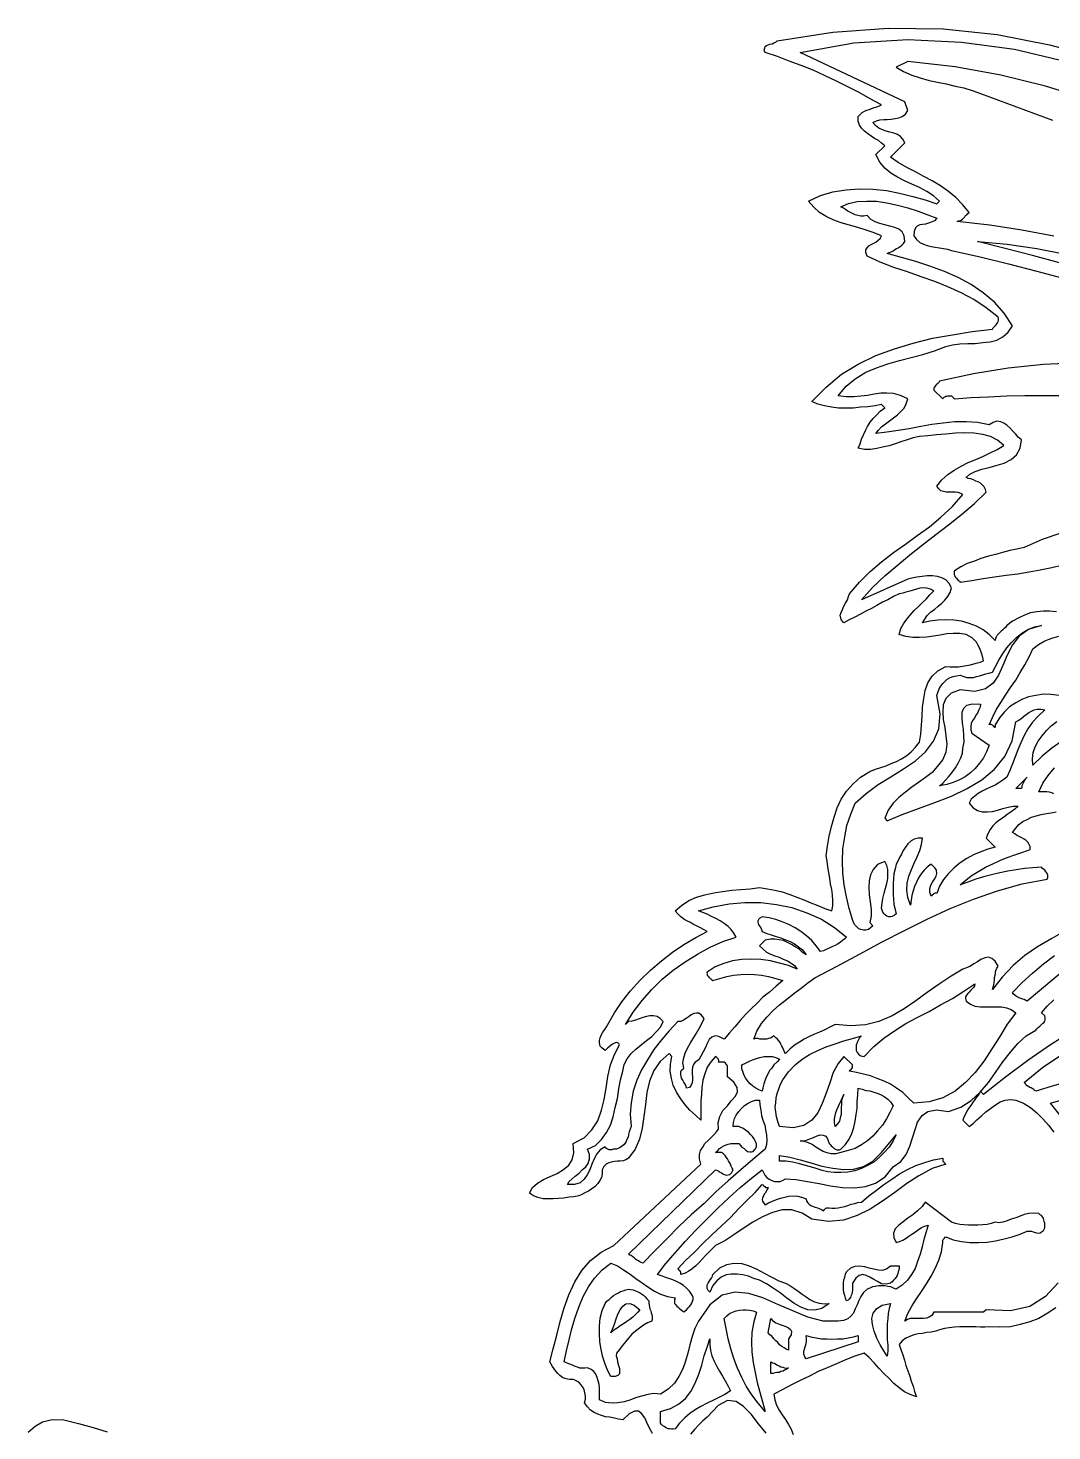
# Model space of a CAD drawing. Extents: x 0.04 to 6.89, y 0.04 to 9.01.
# Drawn here: x 1.19 to 3.519, y 5.657 to 8.85 of the extents above; entities that cross this region are included whole.
import ezdxf

# ---------------------------------------------------------------- set-up
doc = ezdxf.new("R2010")
doc.units = 0
doc.layers.add('1', color=7, linetype='Continuous')

msp = doc.modelspace()

# ---------------------------------------------------------------- linework, layer by layer
for points in [[(2.611, 5.651), (2.604, 5.663), (2.598, 5.676), (2.593, 5.687), (2.586, 5.697), (2.579, 5.702), (2.57, 5.702), (2.558, 5.696), (2.543, 5.682), (2.533, 5.684), (2.524, 5.686), (2.514, 5.688), (2.504, 5.689), (2.495, 5.692), (2.486, 5.695), (2.478, 5.699), (2.47, 5.704), (2.463, 5.712), (2.456, 5.721), (2.458, 5.729), (2.458, 5.736), (2.457, 5.744), (2.455, 5.751), (2.452, 5.757), (2.448, 5.763), (2.443, 5.768), (2.437, 5.771), (2.431, 5.774), (2.423, 5.774), (2.417, 5.775), (2.411, 5.776), (2.406, 5.779), (2.4, 5.783), (2.395, 5.788), (2.391, 5.793), (2.387, 5.798), (2.383, 5.804), (2.38, 5.809), (2.377, 5.814), (2.385, 5.844), (2.393, 5.875), (2.401, 5.906), (2.41, 5.937), (2.42, 5.967), (2.434, 5.996), (2.45, 6.022), (2.47, 6.045), (2.494, 6.064), (2.523, 6.079), (2.721, 6.264), (2.718, 6.276), (2.718, 6.286), (2.72, 6.295), (2.725, 6.303), (2.73, 6.311), (2.737, 6.318), (2.744, 6.325), (2.75, 6.331), (2.756, 6.338), (2.761, 6.344), (2.76, 6.359), (2.764, 6.373), (2.771, 6.386), (2.781, 6.397), (2.79, 6.408), (2.799, 6.418), (2.804, 6.428), (2.803, 6.439), (2.796, 6.451), (2.781, 6.463), (2.781, 6.466), (2.781, 6.47), (2.781, 6.474), (2.781, 6.478), (2.781, 6.481), (2.781, 6.485), (2.781, 6.488), (2.779, 6.491), (2.777, 6.494), (2.774, 6.496), (2.761, 6.496), (2.762, 6.498), (2.762, 6.5), (2.761, 6.502), (2.76, 6.504), (2.759, 6.505), (2.757, 6.507), (2.756, 6.508), (2.754, 6.509), (2.744, 6.498), (2.735, 6.485), (2.73, 6.47), (2.725, 6.455), (2.723, 6.439), (2.722, 6.424), (2.721, 6.408), (2.721, 6.392), (2.721, 6.377), (2.721, 6.364), (2.709, 6.375), (2.696, 6.387), (2.685, 6.399), (2.675, 6.413), (2.665, 6.428), (2.658, 6.444), (2.654, 6.459), (2.651, 6.476), (2.652, 6.492), (2.655, 6.509), (2.649, 6.516), (2.628, 6.498), (2.614, 6.477), (2.604, 6.453), (2.598, 6.427), (2.595, 6.4), (2.591, 6.373), (2.587, 6.346), (2.581, 6.321), (2.571, 6.298), (2.556, 6.278), (2.55, 6.274), (2.544, 6.272), (2.537, 6.271), (2.531, 6.271), (2.524, 6.27), (2.517, 6.269), (2.511, 6.267), (2.505, 6.264), (2.5, 6.259), (2.496, 6.251), (2.496, 6.242), (2.495, 6.234), (2.491, 6.227), (2.486, 6.22), (2.48, 6.213), (2.473, 6.208), (2.465, 6.203), (2.457, 6.199), (2.45, 6.195), (2.443, 6.192), (2.432, 6.19), (2.421, 6.189), (2.409, 6.187), (2.397, 6.186), (2.385, 6.185), (2.373, 6.185), (2.362, 6.185), (2.35, 6.188), (2.34, 6.192), (2.331, 6.198), (2.338, 6.211), (2.349, 6.221), (2.363, 6.229), (2.378, 6.236), (2.394, 6.243), (2.408, 6.252), (2.42, 6.262), (2.428, 6.274), (2.432, 6.29), (2.43, 6.311), (2.455, 6.324), (2.473, 6.342), (2.486, 6.363), (2.495, 6.387), (2.501, 6.411), (2.505, 6.437), (2.509, 6.464), (2.515, 6.49), (2.524, 6.514), (2.536, 6.536), (2.534, 6.539), (2.531, 6.54), (2.528, 6.541), (2.526, 6.54), (2.523, 6.539), (2.52, 6.537), (2.517, 6.535), (2.514, 6.533), (2.512, 6.531), (2.509, 6.529), (2.503, 6.523), (2.496, 6.528), (2.492, 6.533), (2.49, 6.54), (2.49, 6.546), (2.492, 6.552), (2.495, 6.559), (2.498, 6.565), (2.502, 6.571), (2.506, 6.577), (2.509, 6.582), (2.524, 6.609), (2.541, 6.634), (2.561, 6.659), (2.583, 6.683), (2.606, 6.706), (2.631, 6.727), (2.656, 6.747), (2.682, 6.764), (2.709, 6.78), (2.735, 6.794), (2.727, 6.798), (2.72, 6.802), (2.712, 6.806), (2.704, 6.81), (2.697, 6.814), (2.689, 6.818), (2.682, 6.822), (2.675, 6.827), (2.668, 6.834), (2.662, 6.841), (2.677, 6.853), (2.693, 6.864), (2.711, 6.872), (2.73, 6.877), (2.75, 6.882), (2.77, 6.885), (2.791, 6.888), (2.812, 6.889), (2.833, 6.891), (2.854, 6.894), (2.872, 6.891), (2.889, 6.888), (2.906, 6.884), (2.923, 6.878), (2.939, 6.872), (2.955, 6.866), (2.971, 6.859), (2.987, 6.853), (3.003, 6.846), (3.019, 6.841), (3.021, 6.852), (3.021, 6.864), (3.02, 6.877), (3.019, 6.889), (3.016, 6.902), (3.014, 6.915), (3.012, 6.928), (3.01, 6.941), (3.008, 6.954), (3.006, 6.966), (3.009, 6.988), (3.013, 7.011), (3.018, 7.033), (3.024, 7.054), (3.031, 7.075), (3.04, 7.095), (3.052, 7.113), (3.067, 7.13), (3.084, 7.145), (3.105, 7.158), (3.118, 7.163), (3.13, 7.167), (3.142, 7.171), (3.154, 7.176), (3.166, 7.181), (3.177, 7.187), (3.189, 7.194), (3.199, 7.203), (3.209, 7.213), (3.218, 7.225), (3.221, 7.243), (3.223, 7.263), (3.224, 7.283), (3.225, 7.304), (3.228, 7.324), (3.231, 7.342), (3.237, 7.36), (3.247, 7.375), (3.26, 7.387), (3.278, 7.397), (3.288, 7.396), (3.298, 7.396), (3.307, 7.396), (3.316, 7.398), (3.325, 7.399), (3.334, 7.401), (3.342, 7.403), (3.35, 7.405), (3.357, 7.407), (3.364, 7.41), (3.362, 7.417), (3.36, 7.425), (3.358, 7.432), (3.355, 7.439), (3.352, 7.445), (3.348, 7.452), (3.343, 7.457), (3.338, 7.462), (3.331, 7.466), (3.324, 7.47), (3.31, 7.472), (3.295, 7.472), (3.28, 7.471), (3.265, 7.468), (3.25, 7.466), (3.234, 7.464), (3.218, 7.463), (3.203, 7.463), (3.187, 7.465), (3.172, 7.47), (3.176, 7.483), (3.182, 7.494), (3.189, 7.505), (3.197, 7.514), (3.206, 7.524), (3.215, 7.533), (3.224, 7.542), (3.233, 7.55), (3.242, 7.56), (3.251, 7.569), (3.243, 7.573), (3.235, 7.575), (3.227, 7.576), (3.219, 7.575), (3.211, 7.573), (3.204, 7.571), (3.196, 7.568), (3.187, 7.566), (3.18, 7.564), (3.172, 7.562), (3.159, 7.556), (3.146, 7.549), (3.134, 7.543), (3.121, 7.536), (3.109, 7.529), (3.096, 7.523), (3.084, 7.516), (3.071, 7.509), (3.058, 7.503), (3.046, 7.496), (3.041, 7.502), (3.039, 7.507), (3.038, 7.514), (3.04, 7.52), (3.043, 7.527), (3.046, 7.534), (3.05, 7.541), (3.054, 7.549), (3.057, 7.556), (3.059, 7.562), (3.082, 7.589), (3.106, 7.613), (3.132, 7.635), (3.159, 7.656), (3.186, 7.675), (3.213, 7.695), (3.241, 7.715), (3.267, 7.737), (3.293, 7.761), (3.317, 7.788), (3.312, 7.791), (3.306, 7.793), (3.3, 7.794), (3.293, 7.794), (3.286, 7.794), (3.279, 7.794), (3.273, 7.795), (3.267, 7.797), (3.262, 7.801), (3.258, 7.807), (3.269, 7.822), (3.283, 7.834), (3.297, 7.844), (3.313, 7.853), (3.329, 7.861), (3.346, 7.868), (3.362, 7.875), (3.379, 7.883), (3.395, 7.891), (3.41, 7.9), (3.396, 7.912), (3.38, 7.92), (3.362, 7.925), (3.342, 7.928), (3.321, 7.929), (3.3, 7.928), (3.278, 7.926), (3.257, 7.924), (3.237, 7.922), (3.218, 7.92), (3.204, 7.917), (3.19, 7.913), (3.176, 7.908), (3.163, 7.904), (3.149, 7.899), (3.134, 7.896), (3.121, 7.893), (3.107, 7.891), (3.093, 7.891), (3.079, 7.894), (3.083, 7.904), (3.086, 7.914), (3.091, 7.924), (3.095, 7.934), (3.1, 7.943), (3.106, 7.953), (3.113, 7.961), (3.121, 7.97), (3.129, 7.978), (3.139, 7.986), (3.132, 7.993), (3.117, 7.99), (3.101, 7.988), (3.084, 7.987), (3.068, 7.985), (3.051, 7.985), (3.034, 7.985), (3.018, 7.987), (3.002, 7.99), (2.987, 7.994), (2.973, 8), (3.006, 8.033), (3.041, 8.062), (3.079, 8.085), (3.119, 8.105), (3.161, 8.12), (3.204, 8.133), (3.248, 8.144), (3.293, 8.152), (3.338, 8.159), (3.384, 8.165), (3.386, 8.168), (3.388, 8.17), (3.39, 8.172), (3.392, 8.174), (3.394, 8.177), (3.396, 8.179), (3.397, 8.182), (3.398, 8.185), (3.398, 8.188), (3.397, 8.192), (3.37, 8.213), (3.342, 8.232), (3.313, 8.247), (3.283, 8.261), (3.253, 8.273), (3.222, 8.284), (3.191, 8.295), (3.16, 8.305), (3.129, 8.317), (3.099, 8.331), (3.096, 8.339), (3.096, 8.345), (3.099, 8.35), (3.103, 8.354), (3.108, 8.357), (3.113, 8.36), (3.119, 8.363), (3.124, 8.367), (3.129, 8.371), (3.132, 8.377), (3.115, 8.384), (3.097, 8.39), (3.078, 8.396), (3.059, 8.401), (3.04, 8.407), (3.023, 8.413), (3.006, 8.421), (2.991, 8.43), (2.978, 8.442), (2.966, 8.456), (2.993, 8.469), (3.021, 8.477), (3.051, 8.482), (3.081, 8.484), (3.112, 8.483), (3.143, 8.48), (3.173, 8.474), (3.203, 8.467), (3.231, 8.459), (3.258, 8.45), (3.264, 8.456), (3.25, 8.468), (3.235, 8.478), (3.218, 8.487), (3.201, 8.495), (3.184, 8.502), (3.168, 8.511), (3.153, 8.52), (3.139, 8.531), (3.128, 8.545), (3.119, 8.562), (3.139, 8.582), (3.132, 8.588), (3.125, 8.594), (3.116, 8.599), (3.108, 8.604), (3.1, 8.61), (3.093, 8.615), (3.086, 8.622), (3.082, 8.629), (3.079, 8.638), (3.079, 8.649), (3.083, 8.653), (3.088, 8.658), (3.093, 8.661), (3.098, 8.663), (3.104, 8.665), (3.11, 8.667), (3.115, 8.669), (3.121, 8.671), (3.127, 8.673), (3.132, 8.675), (3.106, 8.689), (3.081, 8.703), (3.055, 8.716), (3.029, 8.729), (3.002, 8.742), (2.976, 8.754), (2.949, 8.765), (2.922, 8.775), (2.895, 8.785), (2.867, 8.794), (2.865, 8.8), (2.866, 8.805), (2.867, 8.808), (2.87, 8.81), (2.874, 8.812), (2.878, 8.813), (2.883, 8.814), (2.887, 8.816), (2.891, 8.818), (2.894, 8.821), (3.021, 8.841), (3.148, 8.85), (3.272, 8.848), (3.395, 8.835), (3.514, 8.812), (3.632, 8.781)], [(3.271, 6.278), (3.271, 6.276), (3.271, 6.274), (3.271, 6.272), (3.272, 6.27), (3.274, 6.269), (3.275, 6.267), (3.276, 6.266), (3.278, 6.264), (3.247, 6.254), (3.217, 6.238), (3.189, 6.22), (3.162, 6.2), (3.134, 6.18), (3.106, 6.162), (3.076, 6.147), (3.045, 6.137), (3.011, 6.134), (2.973, 6.139), (2.951, 6.153), (2.928, 6.16), (2.906, 6.16), (2.884, 6.154), (2.861, 6.144), (2.839, 6.132), (2.817, 6.118), (2.796, 6.103), (2.775, 6.09), (2.754, 6.079), (2.747, 6.072), (2.739, 6.064), (2.732, 6.057), (2.724, 6.048), (2.717, 6.04), (2.709, 6.033), (2.701, 6.026), (2.693, 6.021), (2.685, 6.016), (2.675, 6.013), (2.675, 6.015), (2.675, 6.017), (2.675, 6.019), (2.674, 6.02), (2.673, 6.022), (2.671, 6.023), (2.67, 6.025), (2.668, 6.026), (2.686, 6.045), (2.706, 6.064), (2.725, 6.084), (2.746, 6.103), (2.767, 6.123), (2.788, 6.143), (2.807, 6.163), (2.826, 6.182), (2.844, 6.2), (2.86, 6.218), (2.862, 6.217), (2.863, 6.215), (2.865, 6.214), (2.866, 6.213), (2.868, 6.211), (2.87, 6.211), (2.872, 6.211), (2.874, 6.211), (2.872, 6.207), (2.87, 6.204), (2.868, 6.199), (2.865, 6.196), (2.863, 6.192), (2.861, 6.187), (2.86, 6.184), (2.861, 6.18), (2.863, 6.176), (2.867, 6.172), (2.875, 6.176), (2.884, 6.18), (2.893, 6.184), (2.902, 6.187), (2.912, 6.189), (2.921, 6.191), (2.931, 6.192), (2.941, 6.191), (2.95, 6.189), (2.96, 6.185), (2.961, 6.18), (2.964, 6.176), (2.967, 6.173), (2.971, 6.17), (2.976, 6.168), (2.981, 6.166), (2.986, 6.165), (2.99, 6.163), (2.995, 6.161), (3, 6.158), (3.001, 6.16), (3.002, 6.161), (3.004, 6.163), (3.005, 6.164), (3.007, 6.165), (3.009, 6.165), (3.011, 6.165), (3.013, 6.165), (3.019, 6.164), (3.026, 6.164), (3.033, 6.165), (3.04, 6.166), (3.048, 6.168), (3.055, 6.17), (3.063, 6.173), (3.071, 6.175), (3.078, 6.177), (3.086, 6.178), (3.103, 6.192), (3.12, 6.205), (3.137, 6.218), (3.155, 6.23), (3.173, 6.242), (3.191, 6.252), (3.21, 6.261), (3.23, 6.268), (3.25, 6.274), (3.271, 6.278)], [(3.013, 5.947), (2.996, 5.936), (2.98, 5.932), (2.964, 5.933), (2.948, 5.939), (2.932, 5.948), (2.916, 5.959), (2.901, 5.971), (2.885, 5.982), (2.87, 5.992), (2.854, 6), (2.841, 6.004), (2.829, 6.009), (2.816, 6.012), (2.803, 6.014), (2.79, 6.014), (2.778, 6.012), (2.767, 6.007), (2.757, 5.999), (2.748, 5.988), (2.741, 5.973), (2.737, 5.977), (2.735, 5.981), (2.735, 5.985), (2.735, 5.989), (2.737, 5.993), (2.74, 5.997), (2.742, 6.001), (2.745, 6.005), (2.747, 6.009), (2.748, 6.013), (2.764, 6.028), (2.78, 6.036), (2.796, 6.039), (2.814, 6.038), (2.831, 6.033), (2.848, 6.025), (2.865, 6.016), (2.882, 6.007), (2.898, 5.999), (2.913, 5.993), (2.923, 5.988), (2.932, 5.982), (2.942, 5.975), (2.951, 5.968), (2.96, 5.962), (2.969, 5.956), (2.979, 5.951), (2.99, 5.948), (3.001, 5.946), (3.013, 5.947)], [(3.152, 6.033), (3.172, 6.033), (3.172, 6.028), (3.171, 6.023), (3.17, 6.019), (3.169, 6.015), (3.167, 6.011), (3.165, 6.007), (3.162, 6.003), (3.159, 6), (3.156, 5.996), (3.152, 5.993), (3.142, 5.991), (3.132, 5.992), (3.123, 5.997), (3.114, 6.002), (3.105, 6.007), (3.097, 6.011), (3.089, 6.013), (3.081, 6.011), (3.073, 6.005), (3.066, 5.993), (3.066, 5.988), (3.066, 5.983), (3.066, 5.978), (3.065, 5.973), (3.064, 5.968), (3.062, 5.964), (3.061, 5.961), (3.058, 5.957), (3.056, 5.955), (3.052, 5.953), (3.05, 5.959), (3.048, 5.965), (3.046, 5.972), (3.045, 5.979), (3.045, 5.986), (3.045, 5.993), (3.046, 6.001), (3.048, 6.007), (3.05, 6.014), (3.052, 6.019), (3.062, 6.028), (3.072, 6.032), (3.082, 6.033), (3.093, 6.031), (3.103, 6.028), (3.114, 6.026), (3.124, 6.024), (3.134, 6.023), (3.143, 6.026), (3.152, 6.033)], [(2.602, 5.953), (2.602, 5.948), (2.603, 5.944), (2.604, 5.939), (2.605, 5.935), (2.607, 5.93), (2.608, 5.926), (2.609, 5.922), (2.61, 5.917), (2.61, 5.912), (2.609, 5.907), (2.599, 5.903), (2.59, 5.898), (2.581, 5.891), (2.572, 5.884), (2.564, 5.877), (2.556, 5.868), (2.549, 5.86), (2.542, 5.851), (2.536, 5.842), (2.529, 5.834), (2.528, 5.828), (2.53, 5.821), (2.531, 5.814), (2.533, 5.806), (2.536, 5.799), (2.536, 5.793), (2.536, 5.787), (2.532, 5.783), (2.526, 5.781), (2.516, 5.781), (2.509, 5.794), (2.503, 5.809), (2.498, 5.825), (2.494, 5.842), (2.491, 5.86), (2.49, 5.878), (2.49, 5.896), (2.492, 5.914), (2.496, 5.931), (2.503, 5.947), (2.507, 5.952), (2.512, 5.956), (2.517, 5.961), (2.522, 5.965), (2.527, 5.968), (2.533, 5.971), (2.538, 5.974), (2.544, 5.976), (2.55, 5.978), (2.556, 5.98), (2.561, 5.979), (2.567, 5.978), (2.572, 5.976), (2.576, 5.974), (2.581, 5.972), (2.586, 5.969), (2.59, 5.966), (2.594, 5.962), (2.598, 5.958), (2.602, 5.953)], [(3.528, 5.937), (3.509, 5.924), (3.49, 5.913), (3.469, 5.905), (3.447, 5.899), (3.425, 5.894), (3.401, 5.893), (3.377, 5.894), (3.367, 5.893), (3.357, 5.893), (3.346, 5.894), (3.334, 5.894), (3.322, 5.894), (3.31, 5.894), (3.298, 5.893), (3.286, 5.892), (3.275, 5.89), (3.264, 5.887), (3.255, 5.884), (3.245, 5.882), (3.235, 5.881), (3.225, 5.879), (3.215, 5.878), (3.205, 5.876), (3.196, 5.872), (3.187, 5.868), (3.179, 5.862), (3.172, 5.854), (3.176, 5.842), (3.18, 5.83), (3.184, 5.818), (3.187, 5.806), (3.192, 5.794), (3.196, 5.782), (3.199, 5.77), (3.204, 5.759), (3.207, 5.747), (3.211, 5.735), (3.197, 5.74), (3.184, 5.746), (3.172, 5.755), (3.16, 5.765), (3.149, 5.776), (3.137, 5.788), (3.126, 5.8), (3.115, 5.812), (3.104, 5.824), (3.092, 5.834), (3.071, 5.827), (3.05, 5.819), (3.029, 5.81), (3.008, 5.801), (2.988, 5.792), (2.968, 5.782), (2.947, 5.772), (2.927, 5.762), (2.907, 5.751), (2.887, 5.741), (2.889, 5.728), (2.893, 5.716), (2.899, 5.704), (2.906, 5.694), (2.913, 5.683), (2.92, 5.672), (2.926, 5.661), (2.931, 5.649)], [(2.869, 5.652), (2.852, 5.673), (2.835, 5.695), (2.818, 5.713), (2.801, 5.724), (2.781, 5.726), (2.76, 5.715), (2.735, 5.688), (2.725, 5.68), (2.716, 5.671), (2.706, 5.66), (2.697, 5.65)], [(1.19, 5.654), (1.206, 5.668), (1.223, 5.678), (1.245, 5.683), (1.271, 5.682), (1.305, 5.674), (1.338, 5.665), (1.37, 5.655)]]:
    msp.add_lwpolyline(points)
at = {"layer": '1'}
for points in [[(3.524, 8.376), (3.451, 8.39), (3.378, 8.401), (3.304, 8.41), (3.307, 8.411), (3.31, 8.411), (3.313, 8.413), (3.316, 8.415), (3.319, 8.418), (3.321, 8.42), (3.323, 8.423), (3.326, 8.425), (3.328, 8.428), (3.331, 8.43), (3.317, 8.448), (3.301, 8.464), (3.284, 8.478), (3.266, 8.491), (3.247, 8.502), (3.228, 8.512), (3.209, 8.523), (3.189, 8.533), (3.17, 8.544), (3.152, 8.556), (3.185, 8.589), (3.18, 8.597), (3.175, 8.603), (3.168, 8.608), (3.16, 8.611), (3.151, 8.613), (3.142, 8.615), (3.134, 8.618), (3.126, 8.622), (3.118, 8.628), (3.112, 8.635), (3.12, 8.639), (3.128, 8.641), (3.137, 8.642), (3.145, 8.642), (3.154, 8.643), (3.163, 8.644), (3.171, 8.646), (3.179, 8.649), (3.186, 8.654), (3.192, 8.662), (3.185, 8.682), (2.947, 8.794), (3.069, 8.816), (3.192, 8.824), (3.314, 8.818), (3.434, 8.802), (3.552, 8.774)], [(3.605, 8.687), (3.505, 8.718), (3.403, 8.743), (3.299, 8.762), (3.192, 8.774), (3.165, 8.761), (3.182, 8.751), (3.201, 8.743), (3.22, 8.737), (3.24, 8.731), (3.259, 8.727), (3.279, 8.723), (3.299, 8.718), (3.319, 8.714), (3.338, 8.708), (3.357, 8.701), (3.439, 8.671), (3.521, 8.64)], [(3.53, 7.521), (3.514, 7.523), (3.5, 7.523), (3.485, 7.521), (3.471, 7.519), (3.457, 7.514), (3.444, 7.508), (3.43, 7.5), (3.417, 7.49), (3.414, 7.486), (3.411, 7.483), (3.408, 7.48), (3.404, 7.477), (3.401, 7.474), (3.398, 7.471), (3.395, 7.468), (3.393, 7.464), (3.391, 7.461), (3.39, 7.456), (3.377, 7.47), (3.363, 7.48), (3.348, 7.489), (3.331, 7.495), (3.314, 7.5), (3.296, 7.502), (3.278, 7.503), (3.26, 7.502), (3.242, 7.5), (3.225, 7.496), (3.23, 7.505), (3.236, 7.513), (3.244, 7.521), (3.252, 7.527), (3.261, 7.534), (3.269, 7.541), (3.276, 7.548), (3.283, 7.556), (3.288, 7.565), (3.291, 7.576), (3.286, 7.586), (3.278, 7.594), (3.269, 7.599), (3.259, 7.602), (3.248, 7.603), (3.236, 7.603), (3.224, 7.602), (3.212, 7.6), (3.201, 7.598), (3.192, 7.596), (3.086, 7.549), (3.111, 7.577), (3.139, 7.603), (3.167, 7.627), (3.196, 7.651), (3.225, 7.674), (3.255, 7.697), (3.284, 7.719), (3.314, 7.743), (3.343, 7.768), (3.37, 7.794), (3.368, 7.8), (3.365, 7.806), (3.361, 7.81), (3.357, 7.814), (3.352, 7.817), (3.346, 7.819), (3.341, 7.822), (3.335, 7.824), (3.329, 7.825), (3.324, 7.827), (3.333, 7.835), (3.345, 7.841), (3.36, 7.846), (3.377, 7.85), (3.395, 7.855), (3.411, 7.86), (3.427, 7.868), (3.439, 7.879), (3.447, 7.894), (3.45, 7.913), (3.443, 7.919), (3.437, 7.926), (3.43, 7.933), (3.424, 7.94), (3.417, 7.946), (3.41, 7.951), (3.403, 7.954), (3.394, 7.955), (3.386, 7.952), (3.377, 7.947), (3.35, 7.952), (3.324, 7.954), (3.298, 7.954), (3.272, 7.951), (3.246, 7.948), (3.221, 7.943), (3.195, 7.938), (3.17, 7.934), (3.144, 7.93), (3.119, 7.927), (3.125, 7.935), (3.132, 7.942), (3.141, 7.949), (3.15, 7.956), (3.159, 7.963), (3.168, 7.97), (3.176, 7.977), (3.183, 7.985), (3.188, 7.995), (3.192, 8.006), (3.175, 8.014), (3.159, 8.018), (3.144, 8.019), (3.13, 8.019), (3.115, 8.017), (3.1, 8.014), (3.085, 8.012), (3.069, 8.011), (3.051, 8.011), (3.033, 8.013), (3.051, 8.035), (3.072, 8.052), (3.096, 8.067), (3.12, 8.077), (3.146, 8.086), (3.173, 8.093), (3.199, 8.1), (3.226, 8.107), (3.252, 8.115), (3.278, 8.125), (3.293, 8.129), (3.31, 8.131), (3.328, 8.132), (3.345, 8.132), (3.362, 8.134), (3.379, 8.136), (3.394, 8.14), (3.408, 8.147), (3.42, 8.158), (3.43, 8.172), (3.411, 8.201), (3.389, 8.226), (3.363, 8.247), (3.336, 8.266), (3.306, 8.282), (3.275, 8.296), (3.242, 8.308), (3.21, 8.319), (3.177, 8.328), (3.145, 8.337), (3.149, 8.339), (3.154, 8.341), (3.158, 8.343), (3.162, 8.346), (3.166, 8.348), (3.17, 8.35), (3.174, 8.353), (3.178, 8.356), (3.182, 8.36), (3.185, 8.364), (3.183, 8.377), (3.179, 8.386), (3.171, 8.392), (3.162, 8.396), (3.151, 8.399), (3.139, 8.402), (3.128, 8.405), (3.117, 8.409), (3.107, 8.415), (3.099, 8.423), (3.091, 8.422), (3.085, 8.422), (3.078, 8.423), (3.072, 8.425), (3.067, 8.427), (3.061, 8.43), (3.055, 8.433), (3.05, 8.437), (3.045, 8.44), (3.039, 8.443), (3.057, 8.451), (3.076, 8.455), (3.098, 8.456), (3.12, 8.456), (3.144, 8.452), (3.168, 8.447), (3.192, 8.441), (3.215, 8.433), (3.237, 8.425), (3.258, 8.417)], [(3.258, 8.417), (3.252, 8.411), (3.245, 8.408), (3.239, 8.406), (3.232, 8.404), (3.225, 8.403), (3.219, 8.402), (3.213, 8.399), (3.209, 8.395), (3.206, 8.387), (3.205, 8.377), (3.211, 8.369), (3.219, 8.362), (3.227, 8.358), (3.236, 8.355), (3.245, 8.353), (3.254, 8.351), (3.264, 8.35), (3.273, 8.348), (3.282, 8.347), (3.291, 8.344), (3.356, 8.329), (3.421, 8.313), (3.485, 8.297), (3.55, 8.279)], [(3.986, 8.198), (3.966, 8.192), (3.906, 8.212), (3.845, 8.231), (3.784, 8.25), (3.723, 8.267), (3.661, 8.284), (3.599, 8.3), (3.537, 8.316), (3.475, 8.332), (3.413, 8.348), (3.35, 8.364), (3.418, 8.358), (3.485, 8.348), (3.55, 8.335), (3.614, 8.32), (3.678, 8.303), (3.74, 8.284), (3.802, 8.264), (3.864, 8.243), (3.925, 8.221), (3.986, 8.198)], [(3.582, 8.088), (3.5, 8.084), (3.42, 8.076), (3.341, 8.063), (3.264, 8.046), (3.263, 8.044), (3.261, 8.042), (3.259, 8.04), (3.257, 8.039), (3.255, 8.037), (3.254, 8.035), (3.252, 8.033), (3.251, 8.031), (3.251, 8.029), (3.251, 8.026), (3.271, 8.006), (3.272, 8.008), (3.274, 8.01), (3.276, 8.011), (3.278, 8.012), (3.28, 8.012), (3.283, 8.013), (3.285, 8.013), (3.288, 8.013), (3.291, 8.013), (3.298, 8.006), (3.336, 8.009), (3.375, 8.011), (3.416, 8.013), (3.458, 8.014), (3.5, 8.014), (3.542, 8.014)], [(3.54, 7.7), (3.497, 7.686), (3.456, 7.668), (3.44, 7.664), (3.424, 7.661), (3.407, 7.656), (3.391, 7.652), (3.375, 7.648), (3.358, 7.643), (3.343, 7.637), (3.327, 7.631), (3.312, 7.624), (3.298, 7.615), (3.297, 7.612), (3.297, 7.609), (3.297, 7.606), (3.298, 7.603), (3.3, 7.6), (3.302, 7.598), (3.304, 7.596), (3.306, 7.593), (3.309, 7.591), (3.311, 7.589), (3.337, 7.593), (3.363, 7.597), (3.389, 7.601), (3.415, 7.605), (3.442, 7.608), (3.468, 7.612), (3.493, 7.617), (3.519, 7.622), (3.544, 7.628)], [(3.496, 7.49), (3.466, 7.481), (3.445, 7.466), (3.43, 7.446), (3.418, 7.423), (3.408, 7.399), (3.398, 7.377), (3.386, 7.359), (3.368, 7.346), (3.344, 7.34), (3.311, 7.344), (3.29, 7.336), (3.278, 7.324), (3.272, 7.31), (3.271, 7.294), (3.272, 7.276), (3.276, 7.258), (3.278, 7.239), (3.28, 7.22), (3.278, 7.202), (3.271, 7.185), (3.259, 7.17), (3.247, 7.156), (3.232, 7.144), (3.216, 7.133), (3.201, 7.122), (3.186, 7.111), (3.171, 7.099), (3.158, 7.086), (3.147, 7.07), (3.139, 7.052), (3.145, 7.046), (3.179, 7.06), (3.216, 7.074), (3.253, 7.087), (3.291, 7.102), (3.327, 7.119), (3.36, 7.139), (3.389, 7.163), (3.412, 7.192), (3.429, 7.228), (3.437, 7.271), (3.443, 7.274), (3.449, 7.278), (3.455, 7.283), (3.461, 7.288), (3.467, 7.292), (3.473, 7.295), (3.479, 7.298), (3.486, 7.3), (3.494, 7.3), (3.503, 7.298), (3.488, 7.284), (3.475, 7.27), (3.465, 7.255), (3.456, 7.24), (3.449, 7.223), (3.442, 7.207), (3.436, 7.191), (3.43, 7.175), (3.424, 7.16), (3.417, 7.145), (3.408, 7.138), (3.399, 7.132), (3.39, 7.127), (3.38, 7.122), (3.37, 7.118), (3.361, 7.113), (3.352, 7.108), (3.344, 7.102), (3.336, 7.095), (3.331, 7.086), (3.34, 7.075), (3.35, 7.069), (3.361, 7.066), (3.372, 7.066), (3.384, 7.067), (3.396, 7.07), (3.408, 7.074), (3.42, 7.077), (3.432, 7.079), (3.443, 7.079), (3.435, 7.072), (3.427, 7.066), (3.418, 7.06), (3.409, 7.053), (3.401, 7.048), (3.392, 7.041), (3.385, 7.034), (3.379, 7.026), (3.374, 7.016), (3.37, 7.006), (3.39, 6.986), (3.374, 6.981), (3.358, 6.975), (3.341, 6.968), (3.326, 6.96), (3.311, 6.95), (3.297, 6.939), (3.284, 6.926), (3.273, 6.912), (3.264, 6.897), (3.258, 6.88), (3.256, 6.881), (3.254, 6.881), (3.252, 6.88), (3.25, 6.879), (3.249, 6.878), (3.247, 6.877), (3.246, 6.875), (3.245, 6.874), (3.242, 6.883), (3.242, 6.891), (3.244, 6.899), (3.248, 6.906), (3.252, 6.913), (3.256, 6.92), (3.258, 6.926), (3.257, 6.933), (3.253, 6.939), (3.245, 6.947), (3.236, 6.94), (3.229, 6.933), (3.222, 6.925), (3.216, 6.916), (3.211, 6.906), (3.207, 6.896), (3.204, 6.886), (3.201, 6.876), (3.199, 6.865), (3.198, 6.854), (3.192, 6.871), (3.189, 6.888), (3.19, 6.904), (3.194, 6.92), (3.2, 6.935), (3.206, 6.949), (3.213, 6.964), (3.219, 6.978), (3.223, 6.992), (3.225, 7.006), (3.215, 7.006), (3.206, 7.004), (3.199, 7), (3.192, 6.993), (3.186, 6.986), (3.181, 6.978), (3.177, 6.97), (3.173, 6.962), (3.169, 6.954), (3.165, 6.947), (3.163, 6.936), (3.16, 6.925), (3.159, 6.914), (3.158, 6.902), (3.158, 6.89), (3.158, 6.878), (3.159, 6.867), (3.16, 6.855), (3.163, 6.844), (3.165, 6.834), (3.161, 6.831), (3.156, 6.828), (3.152, 6.827), (3.148, 6.827), (3.144, 6.829), (3.141, 6.831), (3.138, 6.834), (3.135, 6.838), (3.133, 6.842), (3.132, 6.847), (3.133, 6.858), (3.135, 6.869), (3.138, 6.881), (3.141, 6.892), (3.144, 6.903), (3.146, 6.914), (3.146, 6.925), (3.146, 6.935), (3.144, 6.944), (3.139, 6.953), (3.123, 6.946), (3.113, 6.935), (3.107, 6.923), (3.104, 6.909), (3.103, 6.894), (3.104, 6.877), (3.106, 6.861), (3.108, 6.844), (3.108, 6.829), (3.105, 6.814), (3.112, 6.807), (3.107, 6.802), (3.102, 6.798), (3.096, 6.797), (3.091, 6.797), (3.085, 6.798), (3.08, 6.8), (3.075, 6.805), (3.071, 6.809), (3.068, 6.814), (3.066, 6.821), (3.058, 6.846), (3.052, 6.873), (3.047, 6.9), (3.044, 6.927), (3.043, 6.954), (3.044, 6.982), (3.048, 7.009), (3.053, 7.035), (3.062, 7.061), (3.072, 7.086), (3.097, 7.108), (3.124, 7.128), (3.153, 7.146), (3.182, 7.164), (3.209, 7.182), (3.232, 7.203), (3.25, 7.227), (3.262, 7.255), (3.265, 7.289), (3.258, 7.331), (3.26, 7.338), (3.263, 7.346), (3.267, 7.352), (3.271, 7.358), (3.276, 7.363), (3.281, 7.368), (3.288, 7.372), (3.295, 7.374), (3.302, 7.376), (3.311, 7.377), (3.319, 7.374), (3.326, 7.372), (3.333, 7.372), (3.341, 7.372), (3.348, 7.374), (3.355, 7.376), (3.362, 7.378), (3.369, 7.38), (3.376, 7.382), (3.384, 7.384), (3.391, 7.397), (3.399, 7.411), (3.407, 7.425), (3.417, 7.439), (3.427, 7.451), (3.439, 7.463), (3.451, 7.473), (3.465, 7.481), (3.48, 7.487), (3.496, 7.49)], [(3.536, 7.331), (3.517, 7.333), (3.5, 7.334), (3.483, 7.331), (3.466, 7.328), (3.451, 7.322), (3.437, 7.314), (3.423, 7.305), (3.411, 7.293), (3.4, 7.28), (3.39, 7.264), (3.39, 7.258), (3.389, 7.259), (3.387, 7.261), (3.386, 7.262), (3.384, 7.263), (3.383, 7.264), (3.381, 7.265), (3.379, 7.265), (3.377, 7.264), (3.384, 7.281), (3.393, 7.298), (3.403, 7.315), (3.414, 7.332), (3.425, 7.349), (3.437, 7.366), (3.447, 7.383), (3.458, 7.401), (3.468, 7.419), (3.476, 7.437), (3.489, 7.447), (3.503, 7.455), (3.519, 7.461), (3.535, 7.466)], [(3.357, 7.311), (3.356, 7.304), (3.353, 7.298), (3.35, 7.291), (3.346, 7.286), (3.343, 7.279), (3.339, 7.274), (3.336, 7.267), (3.335, 7.26), (3.335, 7.253), (3.337, 7.245), (3.377, 7.218), (3.371, 7.203), (3.364, 7.189), (3.355, 7.177), (3.345, 7.165), (3.334, 7.155), (3.322, 7.146), (3.309, 7.139), (3.295, 7.133), (3.28, 7.128), (3.264, 7.125), (3.266, 7.127), (3.271, 7.131), (3.277, 7.138), (3.284, 7.146), (3.292, 7.155), (3.3, 7.166), (3.306, 7.177), (3.312, 7.189), (3.316, 7.2), (3.317, 7.211), (3.32, 7.225), (3.319, 7.239), (3.318, 7.254), (3.316, 7.268), (3.315, 7.281), (3.315, 7.293), (3.319, 7.302), (3.326, 7.309), (3.338, 7.312), (3.357, 7.311)], [(3.542, 7.227), (3.519, 7.211), (3.497, 7.193), (3.476, 7.172), (3.475, 7.187), (3.477, 7.201), (3.481, 7.214), (3.488, 7.227), (3.497, 7.239), (3.507, 7.251), (3.518, 7.262), (3.531, 7.272)], [(3.524, 7.107), (3.519, 7.109), (3.514, 7.111), (3.508, 7.112), (3.502, 7.112), (3.496, 7.112), (3.49, 7.112), (3.499, 7.131), (3.511, 7.149), (3.525, 7.166)], [(3.45, 7.119), (3.437, 7.119), (3.463, 7.145), (3.461, 7.143), (3.459, 7.141), (3.457, 7.138), (3.456, 7.136), (3.454, 7.133), (3.453, 7.13), (3.452, 7.127), (3.451, 7.125), (3.451, 7.122), (3.45, 7.119)], [(3.551, 6.796), (3.519, 6.778), (3.487, 6.759), (3.458, 6.739), (3.431, 6.716), (3.406, 6.69), (3.384, 6.662), (3.386, 6.667), (3.387, 6.672), (3.388, 6.677), (3.389, 6.683), (3.389, 6.689), (3.39, 6.694), (3.391, 6.7), (3.392, 6.705), (3.394, 6.71), (3.397, 6.715), (3.39, 6.726), (3.383, 6.732), (3.375, 6.735), (3.367, 6.734), (3.358, 6.73), (3.35, 6.725), (3.342, 6.72), (3.334, 6.715), (3.325, 6.711), (3.317, 6.708), (3.29, 6.692), (3.263, 6.674), (3.236, 6.655), (3.21, 6.636), (3.183, 6.618), (3.156, 6.602), (3.126, 6.589), (3.095, 6.581), (3.062, 6.579), (3.026, 6.582), (3.014, 6.576), (3.003, 6.57), (2.991, 6.565), (2.979, 6.56), (2.968, 6.555), (2.956, 6.549), (2.945, 6.542), (2.934, 6.535), (2.923, 6.526), (2.913, 6.516), (2.911, 6.52), (2.909, 6.525), (2.907, 6.529), (2.905, 6.533), (2.903, 6.537), (2.901, 6.541), (2.898, 6.545), (2.895, 6.549), (2.891, 6.552), (2.887, 6.556), (2.883, 6.553), (2.879, 6.551), (2.875, 6.55), (2.87, 6.549), (2.865, 6.549), (2.86, 6.549), (2.855, 6.549), (2.85, 6.55), (2.845, 6.55), (2.841, 6.549), (2.848, 6.567), (2.859, 6.584), (2.871, 6.599), (2.885, 6.614), (2.9, 6.627), (2.916, 6.64), (2.932, 6.653), (2.949, 6.665), (2.964, 6.677), (2.98, 6.688), (3.031, 6.715), (3.082, 6.742), (3.133, 6.77), (3.184, 6.796), (3.236, 6.822), (3.288, 6.846), (3.341, 6.867), (3.396, 6.886), (3.452, 6.902), (3.509, 6.913), (3.51, 6.917), (3.51, 6.92), (3.51, 6.923), (3.509, 6.926), (3.507, 6.928), (3.505, 6.931), (3.503, 6.933), (3.501, 6.935), (3.498, 6.937), (3.496, 6.94), (3.476, 6.939), (3.457, 6.937), (3.438, 6.934), (3.419, 6.931), (3.401, 6.927), (3.382, 6.923), (3.364, 6.918), (3.346, 6.913), (3.328, 6.906), (3.311, 6.9), (3.324, 6.911), (3.338, 6.922), (3.353, 6.931), (3.368, 6.94), (3.385, 6.948), (3.401, 6.955), (3.418, 6.962), (3.435, 6.968), (3.453, 6.974), (3.47, 6.98), (3.47, 6.987), (3.468, 6.992), (3.465, 6.997), (3.461, 7.001), (3.456, 7.004), (3.451, 7.007), (3.445, 7.01), (3.439, 7.013), (3.435, 7.016), (3.43, 7.019), (3.437, 7.029), (3.444, 7.037), (3.453, 7.044), (3.463, 7.049), (3.473, 7.054), (3.484, 7.057), (3.495, 7.06), (3.507, 7.062), (3.518, 7.064), (3.529, 7.066)], [(3.052, 6.781), (3.048, 6.777), (3.043, 6.773), (3.038, 6.769), (3.032, 6.765), (3.026, 6.762), (3.019, 6.759), (3.013, 6.756), (3.006, 6.753), (3, 6.75), (2.993, 6.748), (2.983, 6.761), (2.973, 6.773), (2.961, 6.784), (2.948, 6.794), (2.935, 6.802), (2.921, 6.81), (2.906, 6.816), (2.891, 6.821), (2.876, 6.825), (2.86, 6.827), (2.855, 6.824), (2.852, 6.821), (2.85, 6.818), (2.85, 6.815), (2.851, 6.812), (2.853, 6.808), (2.855, 6.805), (2.857, 6.802), (2.859, 6.798), (2.86, 6.794), (2.871, 6.789), (2.881, 6.786), (2.892, 6.782), (2.903, 6.779), (2.913, 6.775), (2.924, 6.771), (2.934, 6.766), (2.943, 6.759), (2.952, 6.752), (2.96, 6.741), (2.951, 6.747), (2.944, 6.754), (2.935, 6.759), (2.927, 6.764), (2.918, 6.769), (2.909, 6.773), (2.899, 6.775), (2.889, 6.776), (2.879, 6.776), (2.867, 6.774), (2.854, 6.761), (2.862, 6.754), (2.87, 6.747), (2.879, 6.742), (2.889, 6.738), (2.899, 6.735), (2.908, 6.731), (2.918, 6.727), (2.926, 6.722), (2.934, 6.716), (2.94, 6.708), (2.92, 6.716), (2.9, 6.722), (2.879, 6.727), (2.857, 6.73), (2.836, 6.731), (2.814, 6.73), (2.793, 6.727), (2.773, 6.721), (2.753, 6.713), (2.735, 6.701), (2.734, 6.699), (2.735, 6.697), (2.735, 6.694), (2.737, 6.692), (2.739, 6.69), (2.74, 6.689), (2.742, 6.687), (2.745, 6.685), (2.746, 6.684), (2.748, 6.682), (2.764, 6.687), (2.78, 6.691), (2.795, 6.694), (2.812, 6.696), (2.827, 6.697), (2.843, 6.696), (2.859, 6.694), (2.875, 6.691), (2.891, 6.687), (2.907, 6.682), (2.892, 6.669), (2.877, 6.656), (2.862, 6.644), (2.849, 6.631), (2.835, 6.618), (2.822, 6.605), (2.81, 6.591), (2.798, 6.577), (2.786, 6.563), (2.774, 6.549), (2.762, 6.555), (2.753, 6.556), (2.746, 6.553), (2.74, 6.548), (2.735, 6.539), (2.731, 6.53), (2.726, 6.52), (2.721, 6.51), (2.716, 6.502), (2.708, 6.496), (2.704, 6.491), (2.702, 6.485), (2.701, 6.478), (2.701, 6.47), (2.702, 6.463), (2.702, 6.456), (2.701, 6.449), (2.699, 6.444), (2.695, 6.439), (2.688, 6.437), (2.687, 6.441), (2.685, 6.446), (2.682, 6.451), (2.68, 6.455), (2.677, 6.46), (2.676, 6.464), (2.675, 6.469), (2.675, 6.474), (2.677, 6.478), (2.682, 6.483), (2.68, 6.495), (2.682, 6.506), (2.685, 6.517), (2.69, 6.528), (2.697, 6.54), (2.703, 6.55), (2.711, 6.562), (2.717, 6.573), (2.723, 6.584), (2.728, 6.596), (2.722, 6.603), (2.716, 6.608), (2.711, 6.608), (2.705, 6.607), (2.699, 6.604), (2.694, 6.6), (2.687, 6.596), (2.681, 6.592), (2.675, 6.589), (2.668, 6.589), (2.649, 6.568), (2.631, 6.547), (2.614, 6.525), (2.599, 6.502), (2.586, 6.479), (2.575, 6.455), (2.567, 6.43), (2.562, 6.404), (2.56, 6.378), (2.562, 6.35), (2.56, 6.344), (2.558, 6.338), (2.556, 6.332), (2.555, 6.326), (2.552, 6.32), (2.55, 6.314), (2.546, 6.309), (2.542, 6.305), (2.536, 6.301), (2.529, 6.298), (2.526, 6.298), (2.524, 6.298), (2.521, 6.298), (2.518, 6.297), (2.514, 6.297), (2.512, 6.297), (2.509, 6.298), (2.507, 6.299), (2.504, 6.301), (2.503, 6.304), (2.492, 6.297), (2.484, 6.288), (2.478, 6.276), (2.473, 6.264), (2.468, 6.251), (2.462, 6.24), (2.455, 6.23), (2.446, 6.222), (2.433, 6.218), (2.417, 6.218), (2.421, 6.225), (2.428, 6.231), (2.435, 6.237), (2.444, 6.244), (2.451, 6.251), (2.459, 6.258), (2.464, 6.266), (2.467, 6.276), (2.467, 6.286), (2.463, 6.298), (2.481, 6.307), (2.495, 6.32), (2.506, 6.336), (2.515, 6.353), (2.521, 6.372), (2.526, 6.393), (2.531, 6.414), (2.534, 6.436), (2.538, 6.456), (2.543, 6.476), (2.546, 6.491), (2.553, 6.504), (2.562, 6.516), (2.573, 6.526), (2.585, 6.536), (2.597, 6.546), (2.609, 6.555), (2.62, 6.566), (2.629, 6.576), (2.635, 6.589), (2.628, 6.596), (2.621, 6.6), (2.613, 6.602), (2.605, 6.602), (2.597, 6.6), (2.589, 6.598), (2.58, 6.595), (2.572, 6.592), (2.564, 6.59), (2.556, 6.589), (2.549, 6.582), (2.567, 6.61), (2.587, 6.637), (2.609, 6.662), (2.633, 6.685), (2.658, 6.706), (2.685, 6.725), (2.713, 6.742), (2.742, 6.758), (2.771, 6.771), (2.801, 6.781), (2.796, 6.79), (2.79, 6.798), (2.783, 6.805), (2.774, 6.812), (2.765, 6.818), (2.755, 6.823), (2.745, 6.828), (2.735, 6.833), (2.725, 6.837), (2.715, 6.841), (2.749, 6.85), (2.785, 6.857), (2.821, 6.86), (2.857, 6.86), (2.893, 6.855), (2.928, 6.848), (2.962, 6.836), (2.995, 6.822), (3.025, 6.803), (3.052, 6.781)], [(3.622, 6.768), (3.463, 6.635), (3.46, 6.637), (3.456, 6.639), (3.453, 6.64), (3.449, 6.641), (3.445, 6.643), (3.442, 6.644), (3.439, 6.646), (3.435, 6.649), (3.432, 6.651), (3.43, 6.655), (3.452, 6.678), (3.475, 6.699), (3.5, 6.72), (3.525, 6.739)], [(3.344, 6.675), (3.343, 6.67), (3.341, 6.666), (3.338, 6.663), (3.335, 6.66), (3.331, 6.656), (3.328, 6.653), (3.325, 6.649), (3.323, 6.645), (3.323, 6.641), (3.324, 6.635), (3.334, 6.628), (3.344, 6.624), (3.356, 6.622), (3.368, 6.622), (3.38, 6.622), (3.393, 6.622), (3.405, 6.622), (3.416, 6.62), (3.427, 6.616), (3.437, 6.609), (3.418, 6.583), (3.401, 6.555), (3.383, 6.527), (3.365, 6.499), (3.345, 6.473), (3.323, 6.45), (3.299, 6.43), (3.271, 6.415), (3.24, 6.406), (3.205, 6.403), (3.192, 6.416), (3.18, 6.427), (3.166, 6.437), (3.152, 6.446), (3.138, 6.453), (3.122, 6.459), (3.107, 6.465), (3.091, 6.469), (3.075, 6.473), (3.059, 6.476), (3.06, 6.478), (3.062, 6.479), (3.063, 6.48), (3.064, 6.482), (3.066, 6.484), (3.066, 6.485), (3.066, 6.487), (3.066, 6.49), (3.046, 6.509), (3.033, 6.493), (3.022, 6.473), (3.014, 6.449), (3.006, 6.426), (2.997, 6.402), (2.987, 6.381), (2.973, 6.364), (2.955, 6.352), (2.931, 6.347), (2.9, 6.35), (2.896, 6.361), (2.893, 6.372), (2.891, 6.383), (2.89, 6.394), (2.891, 6.404), (2.892, 6.415), (2.894, 6.425), (2.898, 6.436), (2.902, 6.446), (2.907, 6.456), (2.92, 6.474), (2.935, 6.49), (2.951, 6.503), (2.968, 6.514), (2.987, 6.523), (3.006, 6.531), (3.026, 6.538), (3.046, 6.545), (3.066, 6.55), (3.086, 6.556), (3.082, 6.552), (3.079, 6.546), (3.076, 6.541), (3.074, 6.535), (3.074, 6.529), (3.074, 6.523), (3.076, 6.518), (3.08, 6.514), (3.085, 6.511), (3.092, 6.509), (3.114, 6.532), (3.137, 6.551), (3.161, 6.568), (3.187, 6.584), (3.213, 6.598), (3.24, 6.612), (3.266, 6.627), (3.293, 6.641), (3.319, 6.658), (3.344, 6.675)], [(3.534, 5.994), (3.505, 5.963), (3.469, 5.94), (3.425, 5.93), (3.37, 5.933), (3.364, 5.927), (3.354, 5.927), (3.343, 5.927), (3.332, 5.927), (3.32, 5.927), (3.307, 5.927), (3.295, 5.927), (3.283, 5.927), (3.271, 5.927), (3.261, 5.927), (3.251, 5.927), (3.246, 5.92), (3.24, 5.916), (3.234, 5.914), (3.227, 5.913), (3.219, 5.913), (3.212, 5.913), (3.204, 5.913), (3.197, 5.913), (3.191, 5.911), (3.185, 5.907), (3.192, 5.924), (3.201, 5.941), (3.211, 5.958), (3.223, 5.974), (3.234, 5.992), (3.245, 6.009), (3.254, 6.027), (3.262, 6.046), (3.268, 6.065), (3.271, 6.086), (3.271, 6.088), (3.271, 6.09), (3.271, 6.091), (3.272, 6.093), (3.274, 6.095), (3.275, 6.096), (3.276, 6.098), (3.278, 6.099), (3.295, 6.092), (3.314, 6.088), (3.333, 6.086), (3.353, 6.086), (3.372, 6.087), (3.391, 6.09), (3.411, 6.094), (3.429, 6.099), (3.447, 6.105), (3.463, 6.112), (3.468, 6.112), (3.473, 6.112), (3.477, 6.11), (3.481, 6.109), (3.485, 6.108), (3.489, 6.107), (3.493, 6.108), (3.496, 6.11), (3.5, 6.113), (3.503, 6.119), (3.503, 6.123), (3.503, 6.127), (3.503, 6.13), (3.502, 6.134), (3.501, 6.137), (3.5, 6.141), (3.498, 6.144), (3.496, 6.147), (3.493, 6.149), (3.49, 6.152), (3.478, 6.153), (3.467, 6.152), (3.456, 6.15), (3.447, 6.146), (3.437, 6.142), (3.427, 6.139), (3.418, 6.135), (3.408, 6.132), (3.399, 6.131), (3.39, 6.132), (3.381, 6.129), (3.372, 6.127), (3.362, 6.126), (3.351, 6.125), (3.341, 6.125), (3.33, 6.125), (3.319, 6.126), (3.31, 6.127), (3.3, 6.129), (3.291, 6.132), (3.231, 6.178), (3.224, 6.168), (3.214, 6.158), (3.203, 6.149), (3.192, 6.141), (3.181, 6.133), (3.171, 6.125), (3.163, 6.117), (3.159, 6.107), (3.16, 6.097), (3.165, 6.086), (3.173, 6.088), (3.18, 6.091), (3.188, 6.096), (3.194, 6.1), (3.201, 6.105), (3.209, 6.11), (3.215, 6.115), (3.223, 6.12), (3.23, 6.123), (3.238, 6.125), (3.233, 6.11), (3.228, 6.093), (3.224, 6.076), (3.22, 6.059), (3.214, 6.043), (3.208, 6.027), (3.2, 6.013), (3.191, 6), (3.179, 5.989), (3.165, 5.98), (3.159, 5.982), (3.153, 5.985), (3.146, 5.986), (3.139, 5.987), (3.132, 5.987), (3.125, 5.987), (3.117, 5.986), (3.111, 5.985), (3.105, 5.982), (3.099, 5.98), (3.091, 5.972), (3.085, 5.963), (3.08, 5.954), (3.076, 5.944), (3.072, 5.935), (3.068, 5.925), (3.062, 5.918), (3.055, 5.912), (3.045, 5.908), (3.033, 5.907), (2.999, 5.907), (2.964, 5.916), (2.93, 5.93), (2.896, 5.945), (2.862, 5.96), (2.83, 5.97), (2.799, 5.973), (2.769, 5.966), (2.741, 5.944), (2.715, 5.907), (2.707, 5.89), (2.701, 5.872), (2.696, 5.853), (2.691, 5.834), (2.686, 5.816), (2.68, 5.798), (2.671, 5.781), (2.661, 5.766), (2.646, 5.752), (2.629, 5.741), (2.614, 5.742), (2.6, 5.74), (2.586, 5.736), (2.572, 5.732), (2.559, 5.727), (2.546, 5.723), (2.532, 5.721), (2.519, 5.72), (2.504, 5.722), (2.49, 5.728), (2.49, 5.737), (2.49, 5.745), (2.49, 5.754), (2.489, 5.763), (2.487, 5.771), (2.485, 5.779), (2.482, 5.786), (2.477, 5.792), (2.471, 5.797), (2.463, 5.801), (2.457, 5.8), (2.451, 5.8), (2.445, 5.8), (2.44, 5.802), (2.435, 5.804), (2.43, 5.806), (2.425, 5.808), (2.42, 5.81), (2.415, 5.812), (2.41, 5.814), (2.415, 5.839), (2.421, 5.864), (2.427, 5.89), (2.435, 5.915), (2.443, 5.939), (2.453, 5.963), (2.465, 5.985), (2.479, 6.005), (2.496, 6.024), (2.516, 6.039), (2.531, 6.033), (2.545, 6.024), (2.56, 6.014), (2.573, 6.004), (2.587, 5.994), (2.6, 5.985), (2.615, 5.975), (2.629, 5.968), (2.645, 5.963), (2.662, 5.96), (2.661, 5.955), (2.661, 5.951), (2.661, 5.947), (2.664, 5.944), (2.666, 5.941), (2.67, 5.938), (2.673, 5.935), (2.676, 5.933), (2.679, 5.93), (2.682, 5.927), (2.685, 5.93), (2.688, 5.933), (2.692, 5.937), (2.695, 5.94), (2.698, 5.944), (2.7, 5.948), (2.702, 5.952), (2.703, 5.956), (2.703, 5.961), (2.701, 5.966), (2.695, 5.975), (2.688, 5.982), (2.681, 5.988), (2.673, 5.993), (2.665, 5.997), (2.657, 6.001), (2.648, 6.004), (2.639, 6.007), (2.631, 6.01), (2.622, 6.013), (2.641, 6.038), (2.663, 6.063), (2.685, 6.088), (2.709, 6.114), (2.734, 6.139), (2.759, 6.164), (2.785, 6.188), (2.81, 6.211), (2.836, 6.232), (2.86, 6.251), (2.863, 6.245), (2.866, 6.239), (2.871, 6.234), (2.876, 6.23), (2.882, 6.227), (2.888, 6.225), (2.895, 6.225), (2.901, 6.225), (2.908, 6.228), (2.913, 6.231), (2.937, 6.229), (2.963, 6.225), (2.99, 6.22), (3.016, 6.215), (3.043, 6.211), (3.07, 6.21), (3.095, 6.213), (3.118, 6.221), (3.14, 6.235), (3.158, 6.258), (3.176, 6.27), (3.188, 6.286), (3.196, 6.305), (3.202, 6.324), (3.208, 6.343), (3.214, 6.36), (3.224, 6.375), (3.237, 6.384), (3.257, 6.388), (3.284, 6.384), (3.312, 6.394), (3.336, 6.409), (3.356, 6.428), (3.375, 6.45), (3.391, 6.473), (3.408, 6.497), (3.425, 6.519), (3.442, 6.539), (3.461, 6.556), (3.483, 6.569), (3.485, 6.572), (3.488, 6.575), (3.492, 6.578), (3.495, 6.581), (3.498, 6.584), (3.501, 6.586), (3.503, 6.59), (3.504, 6.593), (3.504, 6.598), (3.503, 6.602), (3.496, 6.609), (3.509, 6.624), (3.524, 6.638)], [(3.569, 6.569), (3.516, 6.536), (3.465, 6.5), (3.414, 6.462), (3.364, 6.423), (3.357, 6.43), (3.353, 6.423), (3.348, 6.417), (3.344, 6.411), (3.339, 6.404), (3.335, 6.398), (3.33, 6.391), (3.326, 6.385), (3.323, 6.378), (3.319, 6.371), (3.317, 6.364), (3.331, 6.35), (3.34, 6.357), (3.349, 6.365), (3.359, 6.374), (3.369, 6.383), (3.38, 6.391), (3.391, 6.399), (3.402, 6.406), (3.413, 6.41), (3.425, 6.411), (3.437, 6.41), (3.455, 6.403), (3.471, 6.393), (3.485, 6.381), (3.499, 6.367), (3.512, 6.353), (3.524, 6.337)], [(3.552, 6.451), (3.518, 6.441), (3.483, 6.43), (3.48, 6.432), (3.478, 6.435), (3.475, 6.436), (3.472, 6.438), (3.469, 6.439), (3.466, 6.441), (3.464, 6.442), (3.461, 6.444), (3.459, 6.447), (3.456, 6.45), (3.498, 6.484), (3.542, 6.514)], [(2.9, 6.503), (2.894, 6.497), (2.887, 6.49), (2.882, 6.483), (2.877, 6.477), (2.873, 6.469), (2.869, 6.462), (2.866, 6.454), (2.864, 6.447), (2.862, 6.438), (2.86, 6.43), (2.853, 6.433), (2.846, 6.437), (2.839, 6.442), (2.833, 6.447), (2.828, 6.452), (2.823, 6.459), (2.819, 6.466), (2.817, 6.473), (2.814, 6.481), (2.814, 6.49), (2.822, 6.494), (2.83, 6.498), (2.838, 6.502), (2.847, 6.505), (2.855, 6.507), (2.865, 6.509), (2.874, 6.509), (2.883, 6.509), (2.891, 6.507), (2.9, 6.503)], [(3.158, 6.397), (3.151, 6.382), (3.143, 6.367), (3.134, 6.353), (3.123, 6.34), (3.112, 6.328), (3.1, 6.317), (3.086, 6.308), (3.072, 6.3), (3.056, 6.295), (3.039, 6.291), (3.028, 6.288), (3.017, 6.288), (3.008, 6.29), (2.999, 6.293), (2.99, 6.298), (2.982, 6.303), (2.974, 6.309), (2.966, 6.313), (2.956, 6.316), (2.947, 6.317), (2.954, 6.317), (2.961, 6.319), (2.969, 6.322), (2.977, 6.325), (2.985, 6.329), (2.992, 6.331), (2.999, 6.33), (3.005, 6.328), (3.009, 6.322), (3.013, 6.311), (3.015, 6.309), (3.017, 6.306), (3.02, 6.304), (3.022, 6.302), (3.024, 6.3), (3.027, 6.298), (3.03, 6.297), (3.033, 6.297), (3.036, 6.297), (3.039, 6.298), (3.05, 6.309), (3.058, 6.321), (3.064, 6.334), (3.069, 6.348), (3.072, 6.362), (3.074, 6.377), (3.076, 6.391), (3.076, 6.406), (3.078, 6.422), (3.079, 6.437), (3.088, 6.435), (3.096, 6.432), (3.105, 6.431), (3.114, 6.428), (3.122, 6.426), (3.131, 6.422), (3.138, 6.418), (3.146, 6.412), (3.152, 6.406), (3.158, 6.397)], [(3.026, 6.35), (3.025, 6.359), (3.025, 6.367), (3.026, 6.375), (3.028, 6.382), (3.031, 6.389), (3.034, 6.396), (3.037, 6.403), (3.04, 6.409), (3.043, 6.416), (3.046, 6.423), (3.043, 6.416), (3.041, 6.409), (3.041, 6.401), (3.04, 6.393), (3.04, 6.385), (3.04, 6.377), (3.038, 6.37), (3.036, 6.362), (3.032, 6.356), (3.026, 6.35)], [(2.854, 6.41), (2.855, 6.399), (2.857, 6.387), (2.859, 6.375), (2.862, 6.364), (2.866, 6.353), (2.868, 6.342), (2.87, 6.331), (2.871, 6.319), (2.87, 6.309), (2.867, 6.298), (2.839, 6.275), (2.812, 6.251), (2.783, 6.226), (2.755, 6.201), (2.728, 6.175), (2.699, 6.149), (2.671, 6.122), (2.644, 6.095), (2.616, 6.067), (2.589, 6.039), (2.585, 6.04), (2.582, 6.042), (2.579, 6.044), (2.575, 6.046), (2.572, 6.048), (2.569, 6.051), (2.566, 6.053), (2.562, 6.056), (2.559, 6.057), (2.556, 6.059), (2.754, 6.251), (2.759, 6.25), (2.763, 6.247), (2.767, 6.245), (2.771, 6.242), (2.776, 6.24), (2.78, 6.239), (2.783, 6.24), (2.787, 6.241), (2.791, 6.245), (2.794, 6.251), (2.792, 6.255), (2.79, 6.26), (2.788, 6.264), (2.786, 6.268), (2.784, 6.272), (2.781, 6.276), (2.778, 6.28), (2.776, 6.284), (2.772, 6.288), (2.768, 6.291), (2.754, 6.291), (2.759, 6.295), (2.763, 6.3), (2.768, 6.303), (2.773, 6.306), (2.778, 6.308), (2.783, 6.31), (2.789, 6.311), (2.795, 6.311), (2.801, 6.311), (2.807, 6.311), (2.811, 6.307), (2.814, 6.303), (2.819, 6.3), (2.823, 6.296), (2.827, 6.293), (2.832, 6.292), (2.836, 6.292), (2.84, 6.293), (2.844, 6.298), (2.847, 6.304), (2.847, 6.31), (2.845, 6.316), (2.842, 6.322), (2.838, 6.327), (2.834, 6.332), (2.829, 6.337), (2.823, 6.341), (2.818, 6.345), (2.812, 6.348), (2.807, 6.35), (2.794, 6.35), (2.795, 6.359), (2.797, 6.368), (2.801, 6.376), (2.807, 6.384), (2.813, 6.391), (2.82, 6.398), (2.828, 6.403), (2.836, 6.407), (2.845, 6.41), (2.854, 6.41)], [(3.543, 6.37), (3.516, 6.403), (3.563, 6.417)], [(3.039, 6.245), (3.024, 6.245), (3.01, 6.247), (2.997, 6.25), (2.983, 6.254), (2.97, 6.258), (2.956, 6.262), (2.943, 6.266), (2.929, 6.269), (2.915, 6.271), (2.9, 6.271), (2.9, 6.284), (2.923, 6.28), (2.947, 6.274), (2.971, 6.267), (2.996, 6.26), (3.021, 6.255), (3.045, 6.252), (3.068, 6.253), (3.091, 6.259), (3.112, 6.271), (3.132, 6.291), (3.165, 6.331), (3.158, 6.317), (3.149, 6.303), (3.138, 6.291), (3.127, 6.28), (3.114, 6.269), (3.1, 6.261), (3.086, 6.254), (3.071, 6.249), (3.055, 6.246), (3.039, 6.245)], [(2.582, 5.933), (2.577, 5.927), (2.572, 5.922), (2.566, 5.916), (2.559, 5.911), (2.552, 5.906), (2.545, 5.901), (2.537, 5.896), (2.53, 5.891), (2.523, 5.886), (2.516, 5.88), (2.52, 5.889), (2.524, 5.9), (2.528, 5.912), (2.532, 5.923), (2.537, 5.933), (2.543, 5.941), (2.55, 5.946), (2.559, 5.947), (2.569, 5.943), (2.582, 5.933)], [(3.152, 5.947), (3.149, 5.936), (3.147, 5.924), (3.146, 5.913), (3.145, 5.901), (3.145, 5.889), (3.145, 5.876), (3.145, 5.864), (3.146, 5.852), (3.146, 5.839), (3.145, 5.827), (3.137, 5.839), (3.129, 5.853), (3.121, 5.868), (3.115, 5.884), (3.111, 5.899), (3.11, 5.913), (3.113, 5.925), (3.121, 5.936), (3.133, 5.943), (3.152, 5.947)], [(2.847, 5.927), (2.841, 5.905), (2.837, 5.882), (2.836, 5.859), (2.837, 5.836), (2.84, 5.813), (2.844, 5.79), (2.849, 5.767), (2.855, 5.745), (2.861, 5.723), (2.867, 5.701), (2.851, 5.72), (2.837, 5.739), (2.824, 5.759), (2.814, 5.779), (2.804, 5.8), (2.796, 5.822), (2.789, 5.844), (2.783, 5.867), (2.778, 5.89), (2.774, 5.913), (2.78, 5.919), (2.786, 5.924), (2.793, 5.927), (2.801, 5.93), (2.809, 5.932), (2.817, 5.933), (2.824, 5.933), (2.832, 5.932), (2.84, 5.93), (2.847, 5.927)], [(2.92, 5.867), (2.92, 5.841), (2.915, 5.843), (2.91, 5.846), (2.905, 5.849), (2.9, 5.853), (2.896, 5.858), (2.891, 5.862), (2.887, 5.867), (2.883, 5.872), (2.878, 5.876), (2.874, 5.88), (2.88, 5.913), (2.884, 5.908), (2.891, 5.903), (2.899, 5.9), (2.906, 5.898), (2.914, 5.895), (2.92, 5.892), (2.925, 5.888), (2.927, 5.883), (2.926, 5.876), (2.92, 5.867)], [(2.788, 5.748), (2.775, 5.74), (2.762, 5.733), (2.748, 5.726), (2.735, 5.72), (2.721, 5.713), (2.708, 5.705), (2.696, 5.697), (2.684, 5.687), (2.672, 5.675), (2.662, 5.662), (2.658, 5.661), (2.654, 5.661), (2.65, 5.662), (2.646, 5.662), (2.643, 5.663), (2.64, 5.665), (2.637, 5.667), (2.634, 5.669), (2.631, 5.672), (2.629, 5.675), (2.629, 5.701), (2.652, 5.708), (2.67, 5.718), (2.686, 5.731), (2.698, 5.747), (2.708, 5.766), (2.716, 5.786), (2.723, 5.807), (2.728, 5.828), (2.735, 5.848), (2.741, 5.867), (2.741, 5.853), (2.743, 5.84), (2.746, 5.828), (2.751, 5.816), (2.757, 5.804), (2.763, 5.793), (2.77, 5.782), (2.776, 5.771), (2.783, 5.759), (2.788, 5.748)], [(3.079, 5.874), (3.079, 5.86), (2.96, 5.821), (2.957, 5.826), (2.955, 5.832), (2.955, 5.837), (2.956, 5.841), (2.957, 5.846), (2.959, 5.851), (2.96, 5.856), (2.961, 5.861), (2.961, 5.867), (2.96, 5.874), (2.971, 5.871), (2.983, 5.869), (2.995, 5.867), (3.007, 5.867), (3.019, 5.866), (3.032, 5.867), (3.044, 5.867), (3.056, 5.869), (3.068, 5.871), (3.079, 5.874)], [(2.92, 5.801), (2.918, 5.799), (2.915, 5.797), (2.911, 5.795), (2.908, 5.793), (2.903, 5.792), (2.899, 5.79), (2.894, 5.79), (2.889, 5.789), (2.885, 5.788), (2.88, 5.788), (2.88, 5.814), (2.884, 5.812), (2.888, 5.811), (2.891, 5.809), (2.895, 5.807), (2.899, 5.805), (2.903, 5.803), (2.907, 5.802), (2.911, 5.801), (2.915, 5.8), (2.92, 5.801)]]:
    msp.add_lwpolyline(points, dxfattribs=at)

doc.saveas('drawing.dxf')
